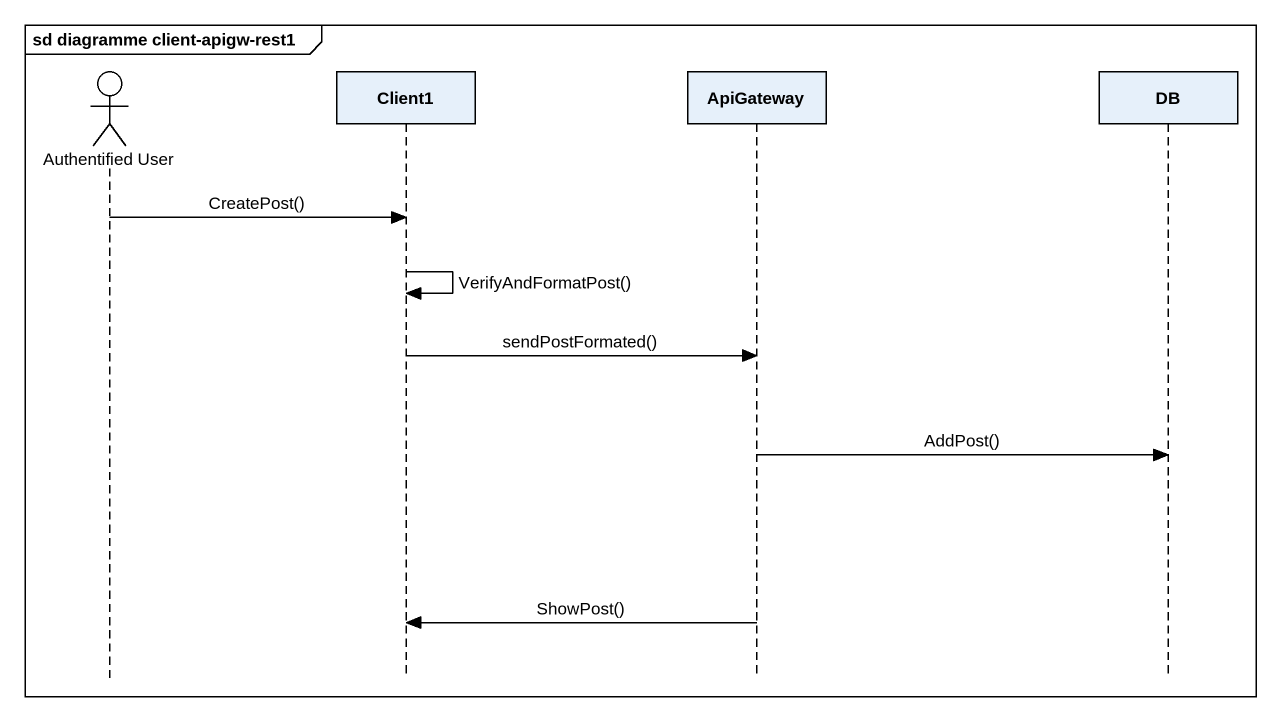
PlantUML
@startuml
mainframe sd diagramme client-apigw-rest1
hide footbox
actor "Authentified User" as Authentified_User
participant Client1
participant ApiGateway
participant DB

Authentified_User -> Client1 : CreatePost()
Client1 -> Client1 : VerifyAndFormatPost()
Client1 -> ApiGateway : sendPostFormated()
ApiGateway -> DB : AddPost()
ApiGateway -> Client1 : ShowPost()
@enduml
